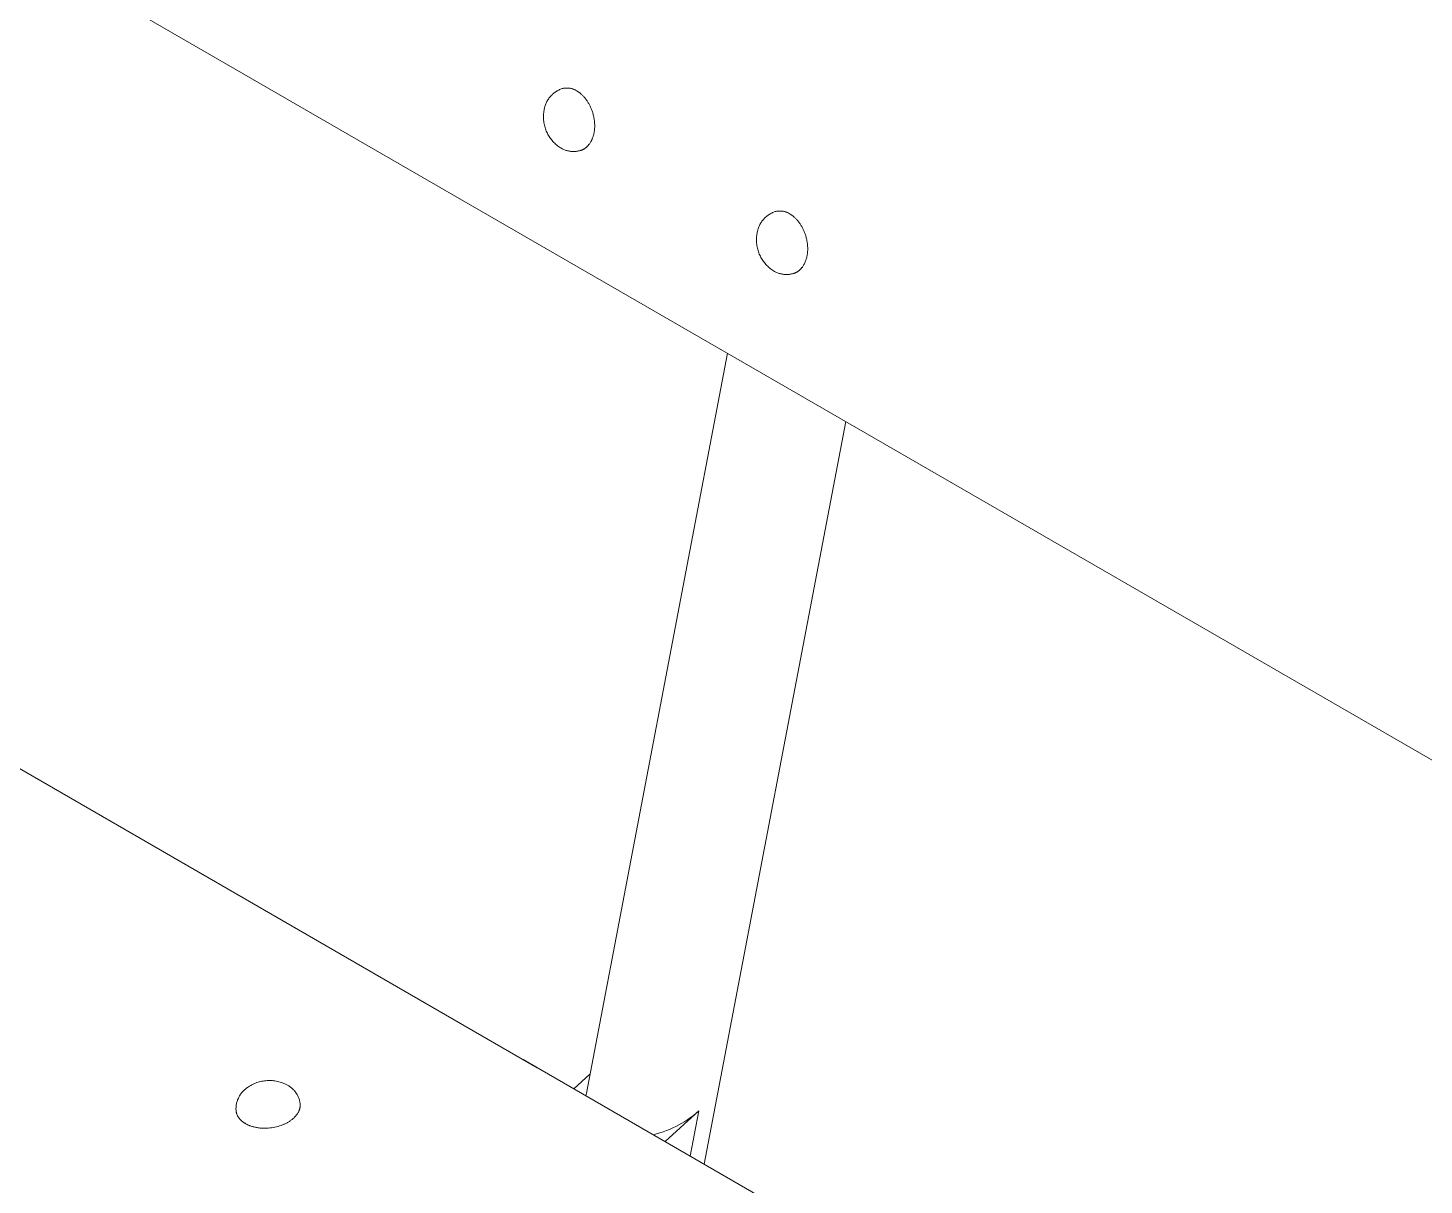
# Model space of a CAD drawing. Header units: millimetres. Extents: x -67 to 4862, y -244 to 3199.
# Drawn here: x 3990.3 to 4254.4, y 1398.2 to 1617 of the extents above; entities that cross this region are included whole.
import ezdxf

# ---------------------------------------------------------------- set-up
doc = ezdxf.new("R2010")
doc.units = ezdxf.units.MM
doc.layers.add('ZANO_R', color=7, linetype='Continuous', lineweight=0)

msp = doc.modelspace()

# ---------------------------------------------------------------- linework, layer by layer
at = {"layer": 'ZANO_R'}
for p, q in [((3649.55, 1828.64), (4570.03, 1297.2)), ((4086.7, 1420.39), (3400.65, 1816.49)), ((4091.99, 1605.65), (4091.87, 1605.63)), ((4092.11, 1605.65), (4091.99, 1605.65)), ((4092.23, 1605.66), (4092.11, 1605.65)), ((4092.35, 1605.66), (4092.23, 1605.66)), ((4092.47, 1605.65), (4092.35, 1605.66)), ((4092.58, 1605.64), (4092.47, 1605.65)), ((4092.7, 1605.63), (4092.58, 1605.64)), ((4088.45, 1602.97), (4088.53, 1603.13)), ((4088.53, 1603.13), (4088.62, 1603.28)), ((4088.62, 1603.28), (4088.71, 1603.43)), ((4088.71, 1603.43), (4088.8, 1603.58)), ((4088.8, 1603.58), (4088.9, 1603.72)), ((4088.9, 1603.72), (4089.01, 1603.86)), ((4089.01, 1603.86), (4089.12, 1603.99)), ((4089.12, 1603.99), (4089.23, 1604.13)), ((4089.23, 1604.13), (4089.35, 1604.25)), ((4089.35, 1604.25), (4089.48, 1604.38)), ((4089.48, 1604.38), (4089.6, 1604.5)), ((4089.6, 1604.5), (4089.74, 1604.61)), ((4089.74, 1604.61), (4089.87, 1604.72)), ((4089.87, 1604.72), (4090.01, 1604.83)), ((4090.01, 1604.83), (4090.15, 1604.93)), ((4090.15, 1604.93), (4090.3, 1605.02)), ((4090.3, 1605.02), (4090.45, 1605.11)), ((4090.45, 1605.11), (4090.6, 1605.2)), ((4090.6, 1605.2), (4090.76, 1605.28)), ((4090.76, 1605.28), (4090.92, 1605.35)), ((4090.92, 1605.35), (4091.08, 1605.42)), ((4091.08, 1605.42), (4091.24, 1605.49)), ((4091.24, 1605.49), (4091.4, 1605.54)), ((4091.52, 1605.57), (4091.4, 1605.54)), ((4091.64, 1605.6), (4091.52, 1605.57)), ((4091.75, 1605.62), (4091.64, 1605.6)), ((4091.87, 1605.63), (4091.75, 1605.62)), ((4092.82, 1605.62), (4092.7, 1605.63)), ((4092.94, 1605.6), (4092.82, 1605.62)), ((4093.05, 1605.57), (4092.94, 1605.6)), ((4093.17, 1605.54), (4093.05, 1605.57)), ((4093.29, 1605.51), (4093.17, 1605.54)), ((4093.4, 1605.48), (4093.29, 1605.51)), ((4093.51, 1605.44), (4093.4, 1605.48)), ((4093.62, 1605.39), (4093.51, 1605.44)), ((4093.73, 1605.35), (4093.62, 1605.39)), ((4093.84, 1605.3), (4093.73, 1605.35)), ((4093.94, 1605.24), (4093.84, 1605.3)), ((4094.05, 1605.18), (4093.94, 1605.24)), ((4094.15, 1605.12), (4094.05, 1605.18)), ((4094.25, 1605.06), (4094.15, 1605.12)), ((4094.34, 1605.01), (4094.25, 1605.06)), ((4094.44, 1604.94), (4094.34, 1605.01)), ((4094.53, 1604.88), (4094.44, 1604.94)), ((4094.63, 1604.81), (4094.53, 1604.88)), ((4094.73, 1604.73), (4094.63, 1604.81)), ((4094.82, 1604.66), (4094.73, 1604.73)), ((4094.92, 1604.58), (4094.82, 1604.66)), ((4095.01, 1604.49), (4094.92, 1604.58)), ((4095.11, 1604.41), (4095.01, 1604.49)), ((4095.2, 1604.32), (4095.11, 1604.41)), ((4095.3, 1604.23), (4095.2, 1604.32)), ((4095.39, 1604.13), (4095.3, 1604.23)), ((4095.48, 1604.03), (4095.39, 1604.13)), ((4095.58, 1603.93), (4095.48, 1604.03)), ((4095.67, 1603.82), (4095.58, 1603.93)), ((4095.76, 1603.71), (4095.67, 1603.82)), ((4095.84, 1603.6), (4095.76, 1603.71)), ((4095.93, 1603.49), (4095.84, 1603.6)), ((4096.02, 1603.37), (4095.93, 1603.49)), ((4096.1, 1603.25), (4096.02, 1603.37)), ((4096.18, 1603.13), (4096.1, 1603.25)), ((4096.26, 1603), (4096.18, 1603.13)), ((4087.87, 1600.54), (4087.89, 1600.77)), ((4087.87, 1600.3), (4087.87, 1600.54)), ((4087.89, 1600.77), (4087.91, 1601.01)), ((4087.91, 1601.01), (4087.94, 1601.24)), ((4087.94, 1601.24), (4087.98, 1601.47)), ((4087.98, 1601.47), (4088.01, 1601.65)), ((4088.01, 1601.65), (4088.05, 1601.82)), ((4088.05, 1601.82), (4088.09, 1601.99)), ((4088.09, 1601.99), (4088.13, 1602.16)), ((4088.13, 1602.16), (4088.19, 1602.32)), ((4088.19, 1602.32), (4088.24, 1602.49)), ((4088.24, 1602.49), (4088.31, 1602.65)), ((4088.31, 1602.65), (4088.38, 1602.81)), ((4088.38, 1602.81), (4088.45, 1602.97)), ((4096.34, 1602.87), (4096.26, 1603)), ((4096.42, 1602.74), (4096.34, 1602.87)), ((4096.5, 1602.61), (4096.42, 1602.74)), ((4096.57, 1602.47), (4096.5, 1602.61)), ((4096.64, 1602.33), (4096.57, 1602.47)), ((4096.71, 1602.2), (4096.64, 1602.33)), ((4096.77, 1602.05), (4096.71, 1602.2)), ((4096.84, 1601.91), (4096.77, 1602.05)), ((4096.9, 1601.77), (4096.84, 1601.91)), ((4096.96, 1601.62), (4096.9, 1601.77)), ((4097.01, 1601.47), (4096.96, 1601.62)), ((4097.07, 1601.33), (4097.01, 1601.47)), ((4097.12, 1601.18), (4097.07, 1601.33)), ((4097.17, 1601.03), (4097.12, 1601.18)), ((4097.21, 1600.88), (4097.17, 1601.03)), ((4097.25, 1600.72), (4097.21, 1600.88)), ((4097.29, 1600.57), (4097.25, 1600.72)), ((4097.33, 1600.42), (4097.29, 1600.57)), ((4097.36, 1600.27), (4097.33, 1600.42)), ((4087.87, 1600.06), (4087.87, 1600.3)), ((4087.88, 1599.83), (4087.87, 1600.06)), ((4087.89, 1599.59), (4087.88, 1599.83)), ((4087.92, 1599.36), (4087.89, 1599.59)), ((4087.95, 1599.12), (4087.92, 1599.36)), ((4087.99, 1598.89), (4087.95, 1599.12)), ((4088.04, 1598.66), (4087.99, 1598.89)), ((4088.1, 1598.43), (4088.04, 1598.66)), ((4088.16, 1598.2), (4088.1, 1598.43)), ((4088.23, 1597.97), (4088.16, 1598.2)), ((4088.31, 1597.75), (4088.23, 1597.97)), ((4088.4, 1597.53), (4088.31, 1597.75)), ((4097.4, 1600.12), (4097.36, 1600.27)), ((4097.42, 1599.97), (4097.4, 1600.12)), ((4097.45, 1599.82), (4097.42, 1599.97)), ((4097.47, 1599.67), (4097.45, 1599.82)), ((4097.49, 1599.52), (4097.47, 1599.67)), ((4097.51, 1599.37), (4097.49, 1599.52)), ((4097.52, 1599.22), (4097.51, 1599.37)), ((4097.51, 1597.69), (4097.52, 1597.82)), ((4097.53, 1599.07), (4097.52, 1599.22)), ((4097.52, 1597.82), (4097.53, 1597.95)), ((4097.54, 1598.93), (4097.53, 1599.07)), ((4097.53, 1597.95), (4097.54, 1598.09)), ((4097.55, 1598.78), (4097.54, 1598.93)), ((4097.54, 1598.09), (4097.55, 1598.22)), ((4097.55, 1598.64), (4097.55, 1598.78)), ((4097.55, 1598.5), (4097.55, 1598.64)), ((4097.55, 1598.36), (4097.55, 1598.5)), ((4097.55, 1598.22), (4097.55, 1598.36)), ((4088.49, 1597.32), (4088.4, 1597.53)), ((4088.6, 1597.1), (4088.49, 1597.32)), ((4088.71, 1596.89), (4088.6, 1597.1)), ((4088.82, 1596.69), (4088.71, 1596.89)), ((4088.95, 1596.48), (4088.82, 1596.69)), ((4089.08, 1596.29), (4088.95, 1596.48)), ((4089.21, 1596.09), (4089.08, 1596.29)), ((4089.36, 1595.91), (4089.21, 1596.09)), ((4089.51, 1595.72), (4089.36, 1595.91)), ((4089.66, 1595.55), (4089.51, 1595.72)), ((4089.82, 1595.37), (4089.66, 1595.55)), ((4089.99, 1595.21), (4089.82, 1595.37)), ((4090.17, 1595.05), (4089.99, 1595.21)), ((4096.54, 1595.07), (4096.63, 1595.18)), ((4096.63, 1595.18), (4096.71, 1595.3)), ((4096.71, 1595.3), (4096.78, 1595.42)), ((4096.78, 1595.42), (4096.85, 1595.55)), ((4096.85, 1595.55), (4096.92, 1595.68)), ((4096.92, 1595.68), (4096.98, 1595.81)), ((4096.98, 1595.81), (4097.05, 1595.94)), ((4097.05, 1595.94), (4097.1, 1596.07)), ((4097.1, 1596.07), (4097.16, 1596.21)), ((4097.16, 1596.21), (4097.21, 1596.35)), ((4097.21, 1596.35), (4097.25, 1596.48)), ((4097.25, 1596.48), (4097.29, 1596.62)), ((4097.29, 1596.62), (4097.33, 1596.77)), ((4097.33, 1596.77), (4097.37, 1596.91)), ((4097.37, 1596.91), (4097.4, 1597.05)), ((4097.4, 1597.05), (4097.43, 1597.19)), ((4097.43, 1597.19), (4097.45, 1597.31)), ((4097.45, 1597.31), (4097.47, 1597.44)), ((4097.47, 1597.44), (4097.49, 1597.56)), ((4097.49, 1597.56), (4097.51, 1597.69)), ((4090.34, 1594.89), (4090.17, 1595.05)), ((4090.53, 1594.74), (4090.34, 1594.89)), ((4090.72, 1594.6), (4090.53, 1594.74)), ((4090.91, 1594.46), (4090.72, 1594.6)), ((4091.11, 1594.34), (4090.91, 1594.46)), ((4091.25, 1594.26), (4091.11, 1594.34)), ((4091.39, 1594.18), (4091.25, 1594.26)), ((4091.53, 1594.11), (4091.39, 1594.18)), ((4091.68, 1594.04), (4091.53, 1594.11)), ((4091.83, 1593.98), (4091.68, 1594.04)), ((4091.98, 1593.92), (4091.83, 1593.98)), ((4092.13, 1593.87), (4091.98, 1593.92)), ((4092.28, 1593.83), (4092.13, 1593.87)), ((4092.44, 1593.79), (4092.28, 1593.83)), ((4092.6, 1593.75), (4092.44, 1593.79)), ((4092.75, 1593.72), (4092.6, 1593.75)), ((4092.91, 1593.7), (4092.75, 1593.72)), ((4093.07, 1593.68), (4092.91, 1593.7)), ((4093.23, 1593.66), (4093.07, 1593.68)), ((4093.39, 1593.66), (4093.23, 1593.66)), ((4093.55, 1593.65), (4093.39, 1593.66)), ((4093.71, 1593.66), (4093.55, 1593.65)), ((4093.87, 1593.66), (4093.71, 1593.66)), ((4094.03, 1593.68), (4093.87, 1593.66)), ((4094.19, 1593.7), (4094.03, 1593.68)), ((4094.35, 1593.72), (4094.19, 1593.7)), ((4094.51, 1593.75), (4094.35, 1593.72)), ((4094.67, 1593.78), (4094.51, 1593.75)), ((4094.82, 1593.82), (4094.67, 1593.78)), ((4094.82, 1593.82), (4094.88, 1593.84)), ((4094.88, 1593.84), (4094.95, 1593.86)), ((4094.95, 1593.86), (4095.01, 1593.88)), ((4095.01, 1593.88), (4095.07, 1593.91)), ((4095.07, 1593.91), (4095.13, 1593.93)), ((4095.13, 1593.93), (4095.19, 1593.96)), ((4095.19, 1593.96), (4095.25, 1593.99)), ((4095.25, 1593.99), (4095.31, 1594.01)), ((4095.31, 1594.01), (4095.37, 1594.04)), ((4095.37, 1594.04), (4095.43, 1594.07)), ((4095.43, 1594.07), (4095.49, 1594.11)), ((4095.49, 1594.11), (4095.54, 1594.14)), ((4095.54, 1594.14), (4095.6, 1594.18)), ((4095.6, 1594.18), (4095.66, 1594.21)), ((4095.66, 1594.21), (4095.71, 1594.25)), ((4095.71, 1594.25), (4095.77, 1594.29)), ((4095.77, 1594.29), (4095.82, 1594.33)), ((4095.82, 1594.33), (4095.87, 1594.37)), ((4095.87, 1594.37), (4095.93, 1594.41)), ((4095.93, 1594.41), (4095.98, 1594.46)), ((4095.98, 1594.46), (4096.03, 1594.5)), ((4096.03, 1594.5), (4096.08, 1594.55)), ((4096.08, 1594.55), (4096.13, 1594.6)), ((4096.13, 1594.6), (4096.18, 1594.64)), ((4096.18, 1594.64), (4096.23, 1594.69)), ((4096.23, 1594.69), (4096.28, 1594.74)), ((4096.28, 1594.74), (4096.32, 1594.8)), ((4096.32, 1594.8), (4096.37, 1594.85)), ((4096.37, 1594.85), (4096.41, 1594.9)), ((4096.41, 1594.9), (4096.46, 1594.96)), ((4096.46, 1594.96), (4096.5, 1595.01)), ((4096.5, 1595.01), (4096.54, 1595.07)), ((4130.74, 1581.85), (4130.89, 1581.94)), ((4130.89, 1581.94), (4131.05, 1582.02)), ((4131.05, 1582.02), (4131.2, 1582.09)), ((4131.2, 1582.09), (4131.37, 1582.16)), ((4131.37, 1582.16), (4131.53, 1582.23)), ((4131.53, 1582.23), (4131.69, 1582.28)), ((4131.69, 1582.28), (4131.81, 1582.31)), ((4131.81, 1582.31), (4131.93, 1582.34)), ((4131.93, 1582.34), (4132.04, 1582.36)), ((4132.04, 1582.36), (4132.16, 1582.37)), ((4132.16, 1582.37), (4132.28, 1582.38)), ((4132.28, 1582.38), (4132.4, 1582.39)), ((4132.4, 1582.39), (4132.52, 1582.4)), ((4132.52, 1582.4), (4132.64, 1582.4)), ((4132.64, 1582.4), (4132.75, 1582.39)), ((4132.75, 1582.39), (4132.87, 1582.38)), ((4132.87, 1582.38), (4132.99, 1582.37)), ((4132.99, 1582.37), (4133.11, 1582.36)), ((4133.11, 1582.36), (4133.23, 1582.34)), ((4133.23, 1582.34), (4133.34, 1582.31)), ((4133.34, 1582.31), (4133.46, 1582.28)), ((4133.46, 1582.28), (4133.57, 1582.25)), ((4133.57, 1582.25), (4133.69, 1582.22)), ((4133.69, 1582.22), (4133.8, 1582.18)), ((4133.8, 1582.18), (4133.91, 1582.13)), ((4133.91, 1582.13), (4134.02, 1582.09)), ((4134.02, 1582.09), (4134.13, 1582.03)), ((4134.13, 1582.03), (4134.23, 1581.98)), ((4134.23, 1581.98), (4134.34, 1581.92)), ((4134.34, 1581.92), (4134.44, 1581.86)), ((4128.53, 1579.23), (4128.6, 1579.39)), ((4128.6, 1579.39), (4128.67, 1579.55)), ((4128.67, 1579.55), (4128.74, 1579.71)), ((4128.74, 1579.71), (4128.82, 1579.87)), ((4128.82, 1579.87), (4128.91, 1580.02)), ((4128.91, 1580.02), (4129, 1580.17)), ((4129, 1580.17), (4129.09, 1580.31)), ((4129.09, 1580.31), (4129.19, 1580.46)), ((4129.19, 1580.46), (4129.3, 1580.6)), ((4129.3, 1580.6), (4129.41, 1580.73)), ((4129.41, 1580.73), (4129.52, 1580.87)), ((4129.52, 1580.87), (4129.64, 1580.99)), ((4129.64, 1580.99), (4129.76, 1581.12)), ((4129.76, 1581.12), (4129.89, 1581.24)), ((4129.89, 1581.24), (4130.02, 1581.35)), ((4130.02, 1581.35), (4130.16, 1581.46)), ((4130.16, 1581.46), (4130.3, 1581.57)), ((4130.3, 1581.57), (4130.44, 1581.67)), ((4130.44, 1581.67), (4130.59, 1581.76)), ((4130.59, 1581.76), (4130.74, 1581.85)), ((4134.44, 1581.86), (4134.53, 1581.8)), ((4134.53, 1581.8), (4134.63, 1581.74)), ((4134.63, 1581.74), (4134.73, 1581.68)), ((4134.73, 1581.68), (4134.82, 1581.61)), ((4134.82, 1581.61), (4134.92, 1581.55)), ((4134.92, 1581.55), (4135.02, 1581.47)), ((4135.02, 1581.47), (4135.11, 1581.4)), ((4135.11, 1581.4), (4135.21, 1581.32)), ((4135.21, 1581.32), (4135.3, 1581.23)), ((4135.3, 1581.23), (4135.4, 1581.15)), ((4135.4, 1581.15), (4135.49, 1581.06)), ((4135.49, 1581.06), (4135.59, 1580.96)), ((4135.59, 1580.96), (4135.68, 1580.87)), ((4135.68, 1580.87), (4135.77, 1580.77)), ((4135.77, 1580.77), (4135.86, 1580.67)), ((4135.86, 1580.67), (4135.96, 1580.56)), ((4135.96, 1580.56), (4136.04, 1580.45)), ((4136.04, 1580.45), (4136.13, 1580.34)), ((4136.13, 1580.34), (4136.22, 1580.23)), ((4136.22, 1580.23), (4136.31, 1580.11)), ((4136.31, 1580.11), (4136.39, 1579.99)), ((4136.39, 1579.99), (4136.47, 1579.86)), ((4136.47, 1579.86), (4136.55, 1579.74)), ((4136.55, 1579.74), (4136.63, 1579.61)), ((4136.63, 1579.61), (4136.71, 1579.48)), ((4136.71, 1579.48), (4136.78, 1579.35)), ((4136.78, 1579.35), (4136.86, 1579.21)), ((4128.16, 1577.28), (4128.18, 1577.51)), ((4128.16, 1577.04), (4128.16, 1577.28)), ((4128.16, 1576.8), (4128.16, 1577.04)), ((4128.16, 1576.57), (4128.16, 1576.8)), ((4128.18, 1577.51), (4128.2, 1577.75)), ((4128.2, 1577.75), (4128.23, 1577.98)), ((4128.23, 1577.98), (4128.27, 1578.21)), ((4128.27, 1578.21), (4128.3, 1578.39)), ((4128.3, 1578.39), (4128.34, 1578.56)), ((4128.34, 1578.56), (4128.38, 1578.73)), ((4128.38, 1578.73), (4128.42, 1578.9)), ((4128.42, 1578.9), (4128.48, 1579.06)), ((4128.48, 1579.06), (4128.53, 1579.23)), ((4136.86, 1579.21), (4136.93, 1579.07)), ((4136.93, 1579.07), (4137, 1578.93)), ((4137, 1578.93), (4137.06, 1578.79)), ((4137.06, 1578.79), (4137.13, 1578.65)), ((4137.13, 1578.65), (4137.19, 1578.51)), ((4137.19, 1578.51), (4137.25, 1578.36)), ((4137.25, 1578.36), (4137.3, 1578.21)), ((4137.3, 1578.21), (4137.36, 1578.06)), ((4137.36, 1578.06), (4137.41, 1577.92)), ((4137.41, 1577.92), (4137.46, 1577.77)), ((4137.46, 1577.77), (4137.5, 1577.62)), ((4137.5, 1577.62), (4137.54, 1577.46)), ((4137.54, 1577.46), (4137.58, 1577.31)), ((4137.58, 1577.31), (4137.62, 1577.16)), ((4137.62, 1577.16), (4137.65, 1577.01)), ((4137.65, 1577.01), (4137.68, 1576.86)), ((4137.68, 1576.86), (4137.71, 1576.71)), ((4137.71, 1576.71), (4137.74, 1576.56)), ((4128.18, 1576.33), (4128.16, 1576.57)), ((4128.21, 1576.09), (4128.18, 1576.33)), ((4128.24, 1575.86), (4128.21, 1576.09)), ((4128.28, 1575.63), (4128.24, 1575.86)), ((4128.33, 1575.4), (4128.28, 1575.63)), ((4128.38, 1575.17), (4128.33, 1575.4)), ((4128.45, 1574.94), (4128.38, 1575.17)), ((4128.52, 1574.71), (4128.45, 1574.94)), ((4128.6, 1574.49), (4128.52, 1574.71)), ((4128.69, 1574.27), (4128.6, 1574.49)), ((4128.78, 1574.05), (4128.69, 1574.27)), ((4128.89, 1573.84), (4128.78, 1574.05)), ((4137.74, 1574.05), (4137.72, 1573.93)), ((4137.74, 1576.56), (4137.76, 1576.41)), ((4137.76, 1574.18), (4137.74, 1574.05)), ((4137.76, 1576.41), (4137.78, 1576.26)), ((4137.78, 1574.3), (4137.76, 1574.18)), ((4137.78, 1576.26), (4137.8, 1576.11)), ((4137.79, 1574.43), (4137.78, 1574.3)), ((4137.81, 1574.56), (4137.79, 1574.43)), ((4137.8, 1576.11), (4137.81, 1575.96)), ((4137.81, 1575.96), (4137.82, 1575.81)), ((4137.82, 1574.69), (4137.81, 1574.56)), ((4137.82, 1575.81), (4137.83, 1575.67)), ((4137.83, 1574.83), (4137.82, 1574.69)), ((4137.83, 1575.67), (4137.84, 1575.52)), ((4137.84, 1574.96), (4137.83, 1574.83)), ((4137.84, 1575.52), (4137.84, 1575.38)), ((4137.84, 1575.38), (4137.84, 1575.24)), ((4137.84, 1575.24), (4137.84, 1575.1)), ((4137.84, 1575.1), (4137.84, 1574.96)), ((4128.99, 1573.63), (4128.89, 1573.84)), ((4129.11, 1573.43), (4128.99, 1573.63)), ((4129.23, 1573.22), (4129.11, 1573.43)), ((4129.36, 1573.03), (4129.23, 1573.22)), ((4129.5, 1572.83), (4129.36, 1573.03)), ((4129.65, 1572.65), (4129.5, 1572.83)), ((4129.8, 1572.46), (4129.65, 1572.65)), ((4129.95, 1572.29), (4129.8, 1572.46)), ((4130.11, 1572.11), (4129.95, 1572.29)), ((4130.28, 1571.95), (4130.11, 1572.11)), ((4130.45, 1571.79), (4130.28, 1571.95)), ((4130.63, 1571.63), (4130.45, 1571.79)), ((4130.82, 1571.48), (4130.63, 1571.63)), ((4131.01, 1571.34), (4130.82, 1571.48)), ((4131.2, 1571.2), (4131.01, 1571.34)), ((4136.42, 1571.34), (4136.37, 1571.29)), ((4136.47, 1571.38), (4136.42, 1571.34)), ((4136.52, 1571.43), (4136.47, 1571.38)), ((4136.57, 1571.48), (4136.52, 1571.43)), ((4136.61, 1571.54), (4136.57, 1571.48)), ((4136.66, 1571.59), (4136.61, 1571.54)), ((4136.7, 1571.64), (4136.66, 1571.59)), ((4136.75, 1571.7), (4136.7, 1571.64)), ((4136.79, 1571.75), (4136.75, 1571.7)), ((4136.83, 1571.81), (4136.79, 1571.75)), ((4136.92, 1571.92), (4136.83, 1571.81)), ((4136.99, 1572.04), (4136.92, 1571.92)), ((4137.07, 1572.16), (4136.99, 1572.04)), ((4137.14, 1572.29), (4137.07, 1572.16)), ((4137.21, 1572.42), (4137.14, 1572.29)), ((4137.27, 1572.55), (4137.21, 1572.42)), ((4137.33, 1572.68), (4137.27, 1572.55)), ((4137.39, 1572.81), (4137.33, 1572.68)), ((4137.44, 1572.95), (4137.39, 1572.81)), ((4137.49, 1573.09), (4137.44, 1572.95)), ((4137.54, 1573.22), (4137.49, 1573.09)), ((4137.58, 1573.36), (4137.54, 1573.22)), ((4137.62, 1573.5), (4137.58, 1573.36)), ((4137.66, 1573.65), (4137.62, 1573.5)), ((4137.69, 1573.79), (4137.66, 1573.65)), ((4137.72, 1573.93), (4137.69, 1573.79)), ((4131.4, 1571.07), (4131.2, 1571.2)), ((4131.54, 1570.99), (4131.4, 1571.07)), ((4131.68, 1570.92), (4131.54, 1570.99)), ((4131.82, 1570.85), (4131.68, 1570.92)), ((4131.97, 1570.78), (4131.82, 1570.85)), ((4132.12, 1570.72), (4131.97, 1570.78)), ((4132.27, 1570.66), (4132.12, 1570.72)), ((4132.42, 1570.61), (4132.27, 1570.66)), ((4132.57, 1570.57), (4132.42, 1570.61)), ((4132.73, 1570.53), (4132.57, 1570.57)), ((4132.89, 1570.49), (4132.73, 1570.53)), ((4133.04, 1570.46), (4132.89, 1570.49)), ((4133.2, 1570.44), (4133.04, 1570.46)), ((4133.36, 1570.42), (4133.2, 1570.44)), ((4133.52, 1570.4), (4133.36, 1570.42)), ((4133.68, 1570.4), (4133.52, 1570.4)), ((4133.84, 1570.39), (4133.68, 1570.4)), ((4134, 1570.39), (4133.84, 1570.39)), ((4134.16, 1570.4), (4134, 1570.39)), ((4134.32, 1570.42), (4134.16, 1570.4)), ((4134.48, 1570.43), (4134.32, 1570.42)), ((4134.64, 1570.46), (4134.48, 1570.43)), ((4134.8, 1570.49), (4134.64, 1570.46)), ((4134.96, 1570.52), (4134.8, 1570.49)), ((4135.11, 1570.56), (4134.96, 1570.52)), ((4135.17, 1570.58), (4135.11, 1570.56)), ((4135.24, 1570.6), (4135.17, 1570.58)), ((4135.3, 1570.62), (4135.24, 1570.6)), ((4135.36, 1570.65), (4135.3, 1570.62)), ((4135.42, 1570.67), (4135.36, 1570.65)), ((4135.48, 1570.7), (4135.42, 1570.67)), ((4135.54, 1570.72), (4135.48, 1570.7)), ((4135.6, 1570.75), (4135.54, 1570.72)), ((4135.66, 1570.78), (4135.6, 1570.75)), ((4135.72, 1570.81), (4135.66, 1570.78)), ((4135.77, 1570.85), (4135.72, 1570.81)), ((4135.83, 1570.88), (4135.77, 1570.85)), ((4135.89, 1570.92), (4135.83, 1570.88)), ((4135.95, 1570.95), (4135.89, 1570.92)), ((4136, 1570.99), (4135.95, 1570.95)), ((4136.06, 1571.03), (4136, 1570.99)), ((4136.11, 1571.07), (4136.06, 1571.03)), ((4136.16, 1571.11), (4136.11, 1571.07)), ((4136.22, 1571.15), (4136.16, 1571.11)), ((4136.27, 1571.2), (4136.22, 1571.15)), ((4136.32, 1571.24), (4136.27, 1571.2)), ((4136.37, 1571.29), (4136.32, 1571.24)), ((4095.98, 1415.6), (4122.65, 1555.49)), ((4145.05, 1542.57), (4118.28, 1402.16)), ((4770.06, 1025.86), (4084, 1421.95)), ((4093.62, 1416.4), (4096.66, 1419.16)), ((4030.57, 1415.39), (4030.67, 1415.52)), ((4030.67, 1415.52), (4030.77, 1415.65)), ((4030.77, 1415.65), (4030.88, 1415.78)), ((4030.88, 1415.78), (4030.99, 1415.91)), ((4030.99, 1415.91), (4031.1, 1416.03)), ((4031.1, 1416.03), (4031.22, 1416.15)), ((4031.22, 1416.15), (4031.35, 1416.26)), ((4031.35, 1416.26), (4031.48, 1416.37)), ((4031.48, 1416.37), (4031.61, 1416.47)), ((4031.61, 1416.47), (4031.74, 1416.57)), ((4031.74, 1416.57), (4031.88, 1416.67)), ((4031.88, 1416.67), (4032.08, 1416.81)), ((4032.08, 1416.81), (4032.29, 1416.94)), ((4032.29, 1416.94), (4032.51, 1417.07)), ((4032.51, 1417.07), (4032.73, 1417.18)), ((4032.73, 1417.18), (4032.95, 1417.29)), ((4032.95, 1417.29), (4033.18, 1417.4)), ((4033.18, 1417.4), (4033.41, 1417.49)), ((4033.41, 1417.49), (4033.64, 1417.58)), ((4033.64, 1417.58), (4033.87, 1417.66)), ((4033.87, 1417.66), (4034.11, 1417.73)), ((4034.11, 1417.73), (4034.35, 1417.79)), ((4034.35, 1417.79), (4034.6, 1417.84)), ((4034.6, 1417.84), (4034.84, 1417.89)), ((4034.84, 1417.89), (4035.09, 1417.93)), ((4035.09, 1417.93), (4035.33, 1417.95)), ((4035.33, 1417.95), (4035.58, 1417.97)), ((4035.58, 1417.97), (4035.83, 1417.98)), ((4035.83, 1417.98), (4036.08, 1417.99)), ((4036.08, 1417.99), (4036.33, 1417.98)), ((4036.33, 1417.98), (4036.58, 1417.96)), ((4036.58, 1417.96), (4036.82, 1417.94)), ((4036.82, 1417.94), (4037.07, 1417.91)), ((4037.07, 1417.91), (4037.32, 1417.87)), ((4037.32, 1417.87), (4037.56, 1417.82)), ((4037.56, 1417.82), (4037.8, 1417.76)), ((4037.8, 1417.76), (4038.04, 1417.69)), ((4038.04, 1417.69), (4038.28, 1417.62)), ((4038.28, 1417.62), (4038.51, 1417.54)), ((4038.51, 1417.54), (4038.74, 1417.45)), ((4038.74, 1417.45), (4038.97, 1417.35)), ((4038.97, 1417.35), (4039.2, 1417.24)), ((4039.2, 1417.24), (4039.42, 1417.13)), ((4039.42, 1417.13), (4039.56, 1417.05)), ((4039.56, 1417.05), (4039.7, 1416.96)), ((4039.7, 1416.96), (4039.83, 1416.87)), ((4039.83, 1416.87), (4039.97, 1416.78)), ((4039.97, 1416.78), (4040.09, 1416.68)), ((4040.09, 1416.68), (4040.22, 1416.58)), ((4040.22, 1416.58), (4040.34, 1416.48)), ((4040.34, 1416.48), (4040.46, 1416.37)), ((4040.46, 1416.37), (4040.58, 1416.25)), ((4040.58, 1416.25), (4040.69, 1416.13)), ((4040.69, 1416.13), (4040.79, 1416.01)), ((4040.79, 1416.01), (4040.89, 1415.89)), ((4040.89, 1415.89), (4040.99, 1415.76)), ((4040.99, 1415.76), (4041.08, 1415.62)), ((4041.08, 1415.62), (4041.17, 1415.49)), ((4095.98, 1415.59), (4095.93, 1415.34)), ((4029.7, 1412.72), (4029.71, 1412.89)), ((4029.71, 1412.89), (4029.72, 1413.05)), ((4029.72, 1413.05), (4029.74, 1413.22)), ((4029.74, 1413.22), (4029.76, 1413.39)), ((4029.76, 1413.39), (4029.79, 1413.55)), ((4029.79, 1413.55), (4029.83, 1413.72)), ((4029.83, 1413.72), (4029.87, 1413.88)), ((4029.87, 1413.88), (4029.91, 1414.04)), ((4029.91, 1414.04), (4029.97, 1414.2)), ((4029.97, 1414.2), (4030.02, 1414.35)), ((4030.02, 1414.35), (4030.09, 1414.51)), ((4030.09, 1414.51), (4030.15, 1414.66)), ((4030.15, 1414.66), (4030.23, 1414.81)), ((4030.23, 1414.81), (4030.31, 1414.96)), ((4030.31, 1414.96), (4030.39, 1415.11)), ((4030.39, 1415.11), (4030.48, 1415.25)), ((4030.48, 1415.25), (4030.57, 1415.39)), ((4041.17, 1415.49), (4041.26, 1415.35)), ((4041.26, 1415.35), (4041.34, 1415.21)), ((4041.34, 1415.21), (4041.41, 1415.06)), ((4041.41, 1415.06), (4041.48, 1414.92)), ((4041.48, 1414.92), (4041.54, 1414.77)), ((4041.54, 1414.77), (4041.6, 1414.62)), ((4041.6, 1414.62), (4041.65, 1414.46)), ((4041.65, 1414.46), (4041.7, 1414.31)), ((4041.7, 1414.31), (4041.74, 1414.15)), ((4041.74, 1414.15), (4041.78, 1414)), ((4041.78, 1414), (4041.81, 1413.84)), ((4041.8, 1412.84), (4041.81, 1412.9)), ((4041.81, 1413.84), (4041.84, 1413.68)), ((4041.81, 1412.9), (4041.82, 1412.95)), ((4041.82, 1412.95), (4041.83, 1413.01)), ((4041.83, 1413.01), (4041.84, 1413.06)), ((4041.85, 1413.62), (4041.84, 1413.68)), ((4041.84, 1413.06), (4041.85, 1413.12)), ((4041.85, 1413.57), (4041.85, 1413.62)), ((4041.85, 1413.51), (4041.85, 1413.57)), ((4041.86, 1413.46), (4041.85, 1413.51)), ((4041.85, 1413.23), (4041.86, 1413.29)), ((4041.85, 1413.18), (4041.85, 1413.23)), ((4041.85, 1413.12), (4041.85, 1413.18)), ((4041.86, 1413.4), (4041.86, 1413.46)), ((4041.86, 1413.34), (4041.86, 1413.4)), ((4041.86, 1413.29), (4041.86, 1413.34)), ((4095.93, 1415.34), (4095.9, 1415.08)), ((4029.7, 1412.55), (4029.7, 1412.72)), ((4029.71, 1412.39), (4029.7, 1412.55)), ((4029.72, 1412.22), (4029.71, 1412.39)), ((4029.72, 1412.22), (4029.72, 1412.17)), ((4029.72, 1412.17), (4029.73, 1412.13)), ((4029.73, 1412.13), (4029.74, 1412.08)), ((4029.74, 1412.08), (4029.75, 1412.04)), ((4029.75, 1412.04), (4029.76, 1411.99)), ((4029.76, 1411.99), (4029.77, 1411.94)), ((4029.77, 1411.94), (4029.78, 1411.9)), ((4029.78, 1411.9), (4029.79, 1411.85)), ((4029.79, 1411.85), (4029.8, 1411.81)), ((4029.8, 1411.81), (4029.81, 1411.76)), ((4029.81, 1411.76), (4029.83, 1411.72)), ((4029.83, 1411.72), (4029.84, 1411.68)), ((4029.84, 1411.68), (4029.88, 1411.59)), ((4029.88, 1411.59), (4029.91, 1411.5)), ((4029.91, 1411.5), (4029.95, 1411.42)), ((4029.95, 1411.42), (4029.99, 1411.33)), ((4029.99, 1411.33), (4030.04, 1411.25)), ((4030.04, 1411.25), (4030.08, 1411.17)), ((4030.08, 1411.17), (4030.13, 1411.09)), ((4030.13, 1411.09), (4030.18, 1411.01)), ((4030.18, 1411.01), (4030.24, 1410.93)), ((4030.24, 1410.93), (4030.3, 1410.85)), ((4030.3, 1410.85), (4030.36, 1410.78)), ((4030.36, 1410.78), (4030.42, 1410.7)), ((4030.42, 1410.7), (4030.49, 1410.63)), ((4030.49, 1410.63), (4030.55, 1410.56)), ((4030.55, 1410.56), (4030.62, 1410.49)), ((4030.62, 1410.49), (4030.69, 1410.42)), ((4030.69, 1410.42), (4030.77, 1410.35)), ((4030.77, 1410.35), (4030.84, 1410.29)), ((4030.84, 1410.29), (4030.92, 1410.23)), ((4030.92, 1410.23), (4031, 1410.17)), ((4039.69, 1410.19), (4039.8, 1410.25)), ((4039.8, 1410.25), (4039.9, 1410.32)), ((4039.9, 1410.32), (4040, 1410.39)), ((4040, 1410.39), (4040.09, 1410.46)), ((4040.09, 1410.46), (4040.2, 1410.53)), ((4040.2, 1410.53), (4040.3, 1410.61)), ((4040.3, 1410.61), (4040.4, 1410.69)), ((4040.4, 1410.69), (4040.49, 1410.77)), ((4040.49, 1410.77), (4040.59, 1410.86)), ((4040.59, 1410.86), (4040.68, 1410.94)), ((4040.68, 1410.94), (4040.77, 1411.03)), ((4040.77, 1411.03), (4040.86, 1411.12)), ((4040.86, 1411.12), (4040.94, 1411.22)), ((4040.94, 1411.22), (4041.03, 1411.31)), ((4041.03, 1411.31), (4041.1, 1411.41)), ((4041.1, 1411.41), (4041.18, 1411.5)), ((4041.18, 1411.5), (4041.25, 1411.6)), ((4041.25, 1411.6), (4041.32, 1411.71)), ((4041.32, 1411.71), (4041.39, 1411.81)), ((4041.39, 1411.81), (4041.45, 1411.91)), ((4041.45, 1411.91), (4041.51, 1412.02)), ((4041.51, 1412.02), (4041.56, 1412.12)), ((4041.56, 1412.12), (4041.59, 1412.18)), ((4041.59, 1412.18), (4041.61, 1412.23)), ((4041.61, 1412.23), (4041.63, 1412.29)), ((4041.63, 1412.29), (4041.65, 1412.34)), ((4041.65, 1412.34), (4041.68, 1412.4)), ((4041.68, 1412.4), (4041.7, 1412.45)), ((4041.7, 1412.45), (4041.71, 1412.51)), ((4041.71, 1412.51), (4041.73, 1412.56)), ((4041.73, 1412.56), (4041.75, 1412.62)), ((4041.75, 1412.62), (4041.76, 1412.67)), ((4041.76, 1412.67), (4041.78, 1412.73)), ((4041.78, 1412.73), (4041.79, 1412.78)), ((4041.79, 1412.78), (4041.8, 1412.84)), ((4110.89, 1406.43), (4117.22, 1412.23)), ((4114.06, 1409.92), (4114.62, 1410.26)), ((4114.62, 1410.26), (4115.16, 1410.62)), ((4115.16, 1410.62), (4115.7, 1411)), ((4117.22, 1412.23), (4115.6, 1403.71)), ((4115.7, 1411), (4116.22, 1411.39)), ((4116.22, 1411.39), (4116.73, 1411.8)), ((4116.73, 1411.8), (4117.22, 1412.23)), ((4031, 1410.17), (4031.08, 1410.11)), ((4031.08, 1410.11), (4031.16, 1410.05)), ((4031.16, 1410.05), (4031.24, 1409.99)), ((4031.24, 1409.99), (4031.33, 1409.94)), ((4031.33, 1409.94), (4031.41, 1409.89)), ((4031.41, 1409.89), (4031.5, 1409.83)), ((4031.5, 1409.83), (4031.59, 1409.78)), ((4031.59, 1409.78), (4031.69, 1409.73)), ((4031.69, 1409.73), (4031.8, 1409.67)), ((4031.8, 1409.67), (4031.9, 1409.62)), ((4031.9, 1409.62), (4032.01, 1409.57)), ((4032.01, 1409.57), (4032.12, 1409.53)), ((4032.12, 1409.53), (4032.24, 1409.48)), ((4032.24, 1409.48), (4032.35, 1409.43)), ((4032.35, 1409.43), (4032.47, 1409.39)), ((4032.47, 1409.39), (4032.6, 1409.35)), ((4032.6, 1409.35), (4032.72, 1409.31)), ((4032.72, 1409.31), (4032.85, 1409.27)), ((4032.85, 1409.27), (4032.98, 1409.23)), ((4032.98, 1409.23), (4033.11, 1409.2)), ((4033.11, 1409.2), (4033.25, 1409.17)), ((4033.25, 1409.17), (4033.39, 1409.14)), ((4033.39, 1409.14), (4033.53, 1409.11)), ((4033.53, 1409.11), (4033.67, 1409.08)), ((4033.67, 1409.08), (4033.81, 1409.06)), ((4033.81, 1409.06), (4033.96, 1409.04)), ((4033.96, 1409.04), (4034.11, 1409.02)), ((4034.11, 1409.02), (4034.25, 1409)), ((4034.25, 1409), (4034.56, 1408.98)), ((4034.56, 1408.98), (4034.86, 1408.96)), ((4034.86, 1408.96), (4035.18, 1408.96)), ((4035.18, 1408.96), (4035.49, 1408.97)), ((4035.49, 1408.97), (4035.8, 1408.98)), ((4035.8, 1408.98), (4036.12, 1409.01)), ((4036.12, 1409.01), (4036.43, 1409.05)), ((4036.43, 1409.05), (4036.74, 1409.1)), ((4036.74, 1409.1), (4037.05, 1409.16)), ((4037.05, 1409.16), (4037.35, 1409.23)), ((4037.35, 1409.23), (4037.65, 1409.3)), ((4037.65, 1409.3), (4037.94, 1409.39)), ((4037.94, 1409.39), (4038.22, 1409.49)), ((4038.22, 1409.49), (4038.49, 1409.59)), ((4038.49, 1409.59), (4038.75, 1409.7)), ((4038.75, 1409.7), (4038.88, 1409.75)), ((4038.88, 1409.75), (4039, 1409.81)), ((4039, 1409.81), (4039.12, 1409.87)), ((4039.12, 1409.87), (4039.24, 1409.93)), ((4039.24, 1409.93), (4039.36, 1409.99)), ((4039.36, 1409.99), (4039.47, 1410.06)), ((4039.47, 1410.06), (4039.58, 1410.12)), ((4039.58, 1410.12), (4039.69, 1410.19)), ((4108.62, 1407.74), (4109.25, 1407.9)), ((4109.25, 1407.9), (4109.88, 1408.08)), ((4109.88, 1408.08), (4110.5, 1408.29)), ((4110.5, 1408.29), (4111.11, 1408.51)), ((4111.11, 1408.51), (4111.72, 1408.75)), ((4111.72, 1408.75), (4112.32, 1409.02)), ((4112.32, 1409.02), (4112.91, 1409.3)), ((4112.91, 1409.3), (4113.49, 1409.6)), ((4113.49, 1409.6), (4114.06, 1409.92))]:
    msp.add_line(p, q, dxfattribs=at)

doc.saveas('drawing.dxf')
